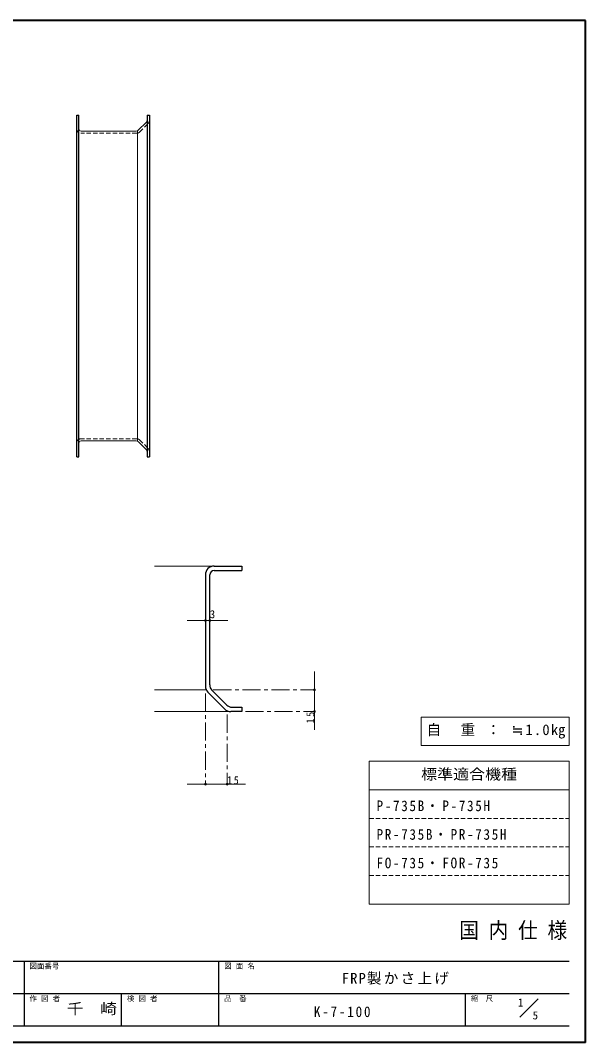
# Model space of a CAD drawing. Units: millimetres, scale not verified. Extents: x -1061 to 964, y -679 to 726.
# Drawn here: x 186 to 964, y -679 to 726 of the extents above; entities that cross this region are included whole.
import ezdxf
from ezdxf.enums import TextEntityAlignment as Align

# ---------------------------------------------------------------- set-up
doc = ezdxf.new("R2010")
doc.units = ezdxf.units.MM
doc.header["$LTSCALE"] = 5
doc.header["$PDMODE"] = 32
doc.header["$PDSIZE"] = 2.5
doc.linetypes.add('CHAIN1', pattern=[8, 5, -1, 1, -1])
doc.linetypes.add('DASHED1', pattern=[1.8, 1.2, -0.6])
doc.layers.add('0-0', color=7, linetype='Continuous', lineweight=18)
doc.styles.add('ＭＳ ゴシック', font='')
doc.styles.get('ＭＳ ゴシック').set_extended_font_data('MS Gothic')

msp = doc.modelspace()

# ---------------------------------------------------------------- linework, layer by layer
at = {"layer": '0-0', "color": 1, "lineweight": 40}
for p, q in [((963.599, 725.957), (-1061.401, 725.957)), ((963.599, -679.043), (963.599, 725.957)), ((963.599, -679.043), (-1061.401, -679.043))]:
    msp.add_line(p, q, dxfattribs=at)
at = {"layer": '0-0', "color": 5, "lineweight": 25}
for p, q in [((263.599, 125.957), (263.599, 595.957)), ((263.599, 595.957), (266.599, 595.957)), ((266.599, 125.957), (266.599, 595.957)), ((360.599, 595.957), (360.599, 125.957)), ((360.599, 595.957), (363.599, 595.957)), ((363.599, 595.957), (363.599, 125.957)), ((263.599, 125.957), (266.599, 125.957)), ((360.599, 125.957), (363.599, 125.957)), ((452.599, -24.043), (490.599, -24.043)), ((490.599, -24.043), (490.599, -30.043)), ((440.599, -36.043), (440.599, -189.073)), ((446.599, -187.416), (446.599, -36.043)), ((452.599, -30.043), (490.599, -30.043)), ((470.156, -215.114), (449.528, -194.487)), ((467.085, -220.529), (444.114, -197.558)), ((490.599, -224.043), (475.57, -224.043)), ((477.227, -218.043), (490.599, -218.043)), ((490.599, -218.043), (490.599, -224.043))]:
    msp.add_line(p, q, dxfattribs=at)
at = {"layer": '0-0'}
for p, q in [((359.135, 585.735), (348.821, 575.421)), ((345.286, 573.957), (269.599, 573.957)), ((345.286, 147.957), (269.599, 147.957)), ((359.135, 136.178), (348.821, 146.492)), ((370.599, -24.043), (452.599, -24.043)), ((475.57, -224.043), (370.599, -224.043)), ((872.988, -644.297), (898.242, -619.043))]:
    msp.add_line(p, q, dxfattribs=at)
at = {"layer": '0-0', "color": 4, "linetype": 'DASHED1', "lineweight": 9}
for p, q in [((350.357, 572.714), (361.842, 584.199)), ((346.114, 570.957), (269.599, 570.957)), ((346.114, 150.957), (269.599, 150.957)), ((350.357, 149.199), (361.842, 137.714))]:
    msp.add_line(p, q, dxfattribs=at)
at = {"layer": '0-0', "color": 4, "lineweight": 9}
for p, q in [((347.357, 147.508), (347.357, 574.406)), ((415.599, -99.043), (471.599, -99.043)), ((590.599, -169.043), (590.599, -249.043)), ((370.599, -194.043), (441.677, -194.043)), ((415.599, -324.043), (495.599, -324.043))]:
    msp.add_line(p, q, dxfattribs=at)
at = {"layer": '0-0', "color": 4, "linetype": 'CHAIN1', "lineweight": 9}
for p, q in [((451.48, -194.043), (590.599, -194.043)), ((440.599, -199.043), (440.599, -324.043)), ((495.599, -224.043), (590.599, -224.043)), ((470.599, -228.3), (470.599, -324.043))]:
    msp.add_line(p, q, dxfattribs=at)
at = {"layer": '0-0', "color": 3}
for p, q in [((737.528, -231.543), (941.099, -231.543)), ((737.528, -270.829), (737.528, -231.543)), ((941.099, -270.829), (941.099, -231.543)), ((737.528, -270.829), (941.099, -270.829)), ((666.099, -292.258), (941.099, -292.258)), ((666.099, -488.686), (666.099, -292.258)), ((941.099, -488.686), (941.099, -292.258)), ((666.099, -331.543), (941.099, -331.543)), ((666.099, -488.686), (941.099, -488.686))]:
    msp.add_line(p, q, dxfattribs=at)
at = {"layer": '0-0', "linetype": 'DASHED1'}
for p, q in [((666.099, -370.829), (941.099, -370.829)), ((666.099, -410.115), (941.099, -410.115)), ((666.099, -449.4), (941.099, -449.4))]:
    msp.add_line(p, q, dxfattribs=at)
at = {"layer": '0-0', "color": 6, "lineweight": 25}
for p, q in [((-1038.901, -567.258), (941.099, -567.258)), ((191.099, -567.258), (191.099, -656.543)), ((458.957, -656.543), (458.957, -567.258)), ((941.099, -611.9), (-76.758, -611.9)), ((325.028, -656.543), (325.028, -611.9)), ((798.242, -656.543), (798.242, -611.9)), ((941.099, -656.543), (-1038.901, -656.543))]:
    msp.add_line(p, q, dxfattribs=at)
at = {"layer": '0-0', "color": 4, "linetype": 'DASHED1', "lineweight": 9}
for centre, start, end in [((269.599, 576.957), 180, 270), ((357.599, 588.442), 315, 0), ((346.114, 576.957), 270, 315), ((269.599, 144.957), 90, 180), ((346.114, 144.957), 45, 90), ((357.599, 133.471), 0, 45)]:
    msp.add_arc(centre, 6, start, end, dxfattribs=at)
at = {"layer": '0-0'}
for centre, radius, start, end in [((269.599, 576.957), 3, 180, 270), ((355.599, 589.27), 5, 315, 0), ((345.286, 578.957), 5, 270, 315), ((269.599, 144.957), 3, 90, 180), ((345.286, 142.957), 5, 45, 90), ((355.599, 132.643), 5, 0, 45)]:
    msp.add_arc(centre, radius, start, end, dxfattribs=at)
at = {"layer": '0-0', "color": 5, "lineweight": 25}
for centre, radius, start, end in [((452.599, -36.043), 12, 90, 180), ((452.599, -36.043), 6, 90, 180), ((452.599, -189.073), 12, 180, 225), ((456.599, -187.416), 10, 180, 225), ((475.57, -212.043), 12, 225, 270), ((477.227, -208.043), 10, 225, 270)]:
    msp.add_arc(centre, radius, start, end, dxfattribs=at)
at = {"layer": '0-0', "color": 4}
for p in [(440.599, -99.043), (446.599, -99.043), (590.599, -194.043), (590.599, -224.043), (440.599, -324.043), (470.599, -324.043)]:
    msp.add_point(p, dxfattribs=at)

# ---------------------------------------------------------------- texts
at = {"layer": '0-0', "style": 'ＭＳ ゴシック'}
for s, height, p in [('3', 11, (446.599, -99.043)), ('図面番号', 7.331, (198.599, -579.758)), ('図 面 名', 7.331, (466.457, -579.758)), ('作 図 者', 7.331, (198.599, -624.4)), ('検 図 者', 7.331, (332.528, -624.4)), ('品\u3000番', 7.331, (466.457, -624.4)), ('縮\u3000尺', 7.331, (805.742, -624.4)), ('1', 11, (870.449, -632.805)), ('5', 11, (890.809, -650.495))]:
    msp.add_text(s, height=height, dxfattribs=at).set_placement(p, align=Align.BOTTOM_LEFT)
for s, height, width, p in [('標準適合機種', 14.66, 1.1, (737.349, -321.9)), ('国 内 仕 様', 21.99, 0.9, (789.849, -542.258)), ('千\u3000崎', 14.66, 1.15, (250.028, -644.222))]:
    msp.add_text(s, height=height, dxfattribs=dict(at, width=width)).set_placement(p, align=Align.BOTTOM_LEFT)
at = {"layer": '0-0', "insert": (590.599, -240.293), "char_height": 11, "attachment_point": 7, "rotation": 90, "style": 'ＭＳ ゴシック'}
msp.add_mtext('\\T1.36;\\W0.9;15', dxfattribs=at)
at = {"layer": '0-0', "attachment_point": 7, "style": 'ＭＳ ゴシック'}
for s, insert, char_height in [('\\T1.17;自\u3000重\\~：\\~≒1.0㎏', (744.939, -261.186), 14.66), ('\\T1.36;\\W0.9;15', (470.599, -324.043), 11), ('\\T1.26;\\W0.9;P-735B・P-735H', (676.099, -361.186), 14.66), ('\\T1.26;\\W0.9;PR-735B・PR-735H', (676.099, -400.472), 14.66), ('\\T1.26;\\W0.9;FO-735・FOR-735', (676.099, -439.758), 14.66), ('\\T1.16;FRP製かさ上げ', (628.153, -599.579), 14.66), ('\\T1.28;\\W0.9;K-7-100', (589.849, -644.222), 14.66)]:
    msp.add_mtext(s, dxfattribs=dict(at, insert=insert, char_height=char_height))

doc.saveas('drawing.dxf')
